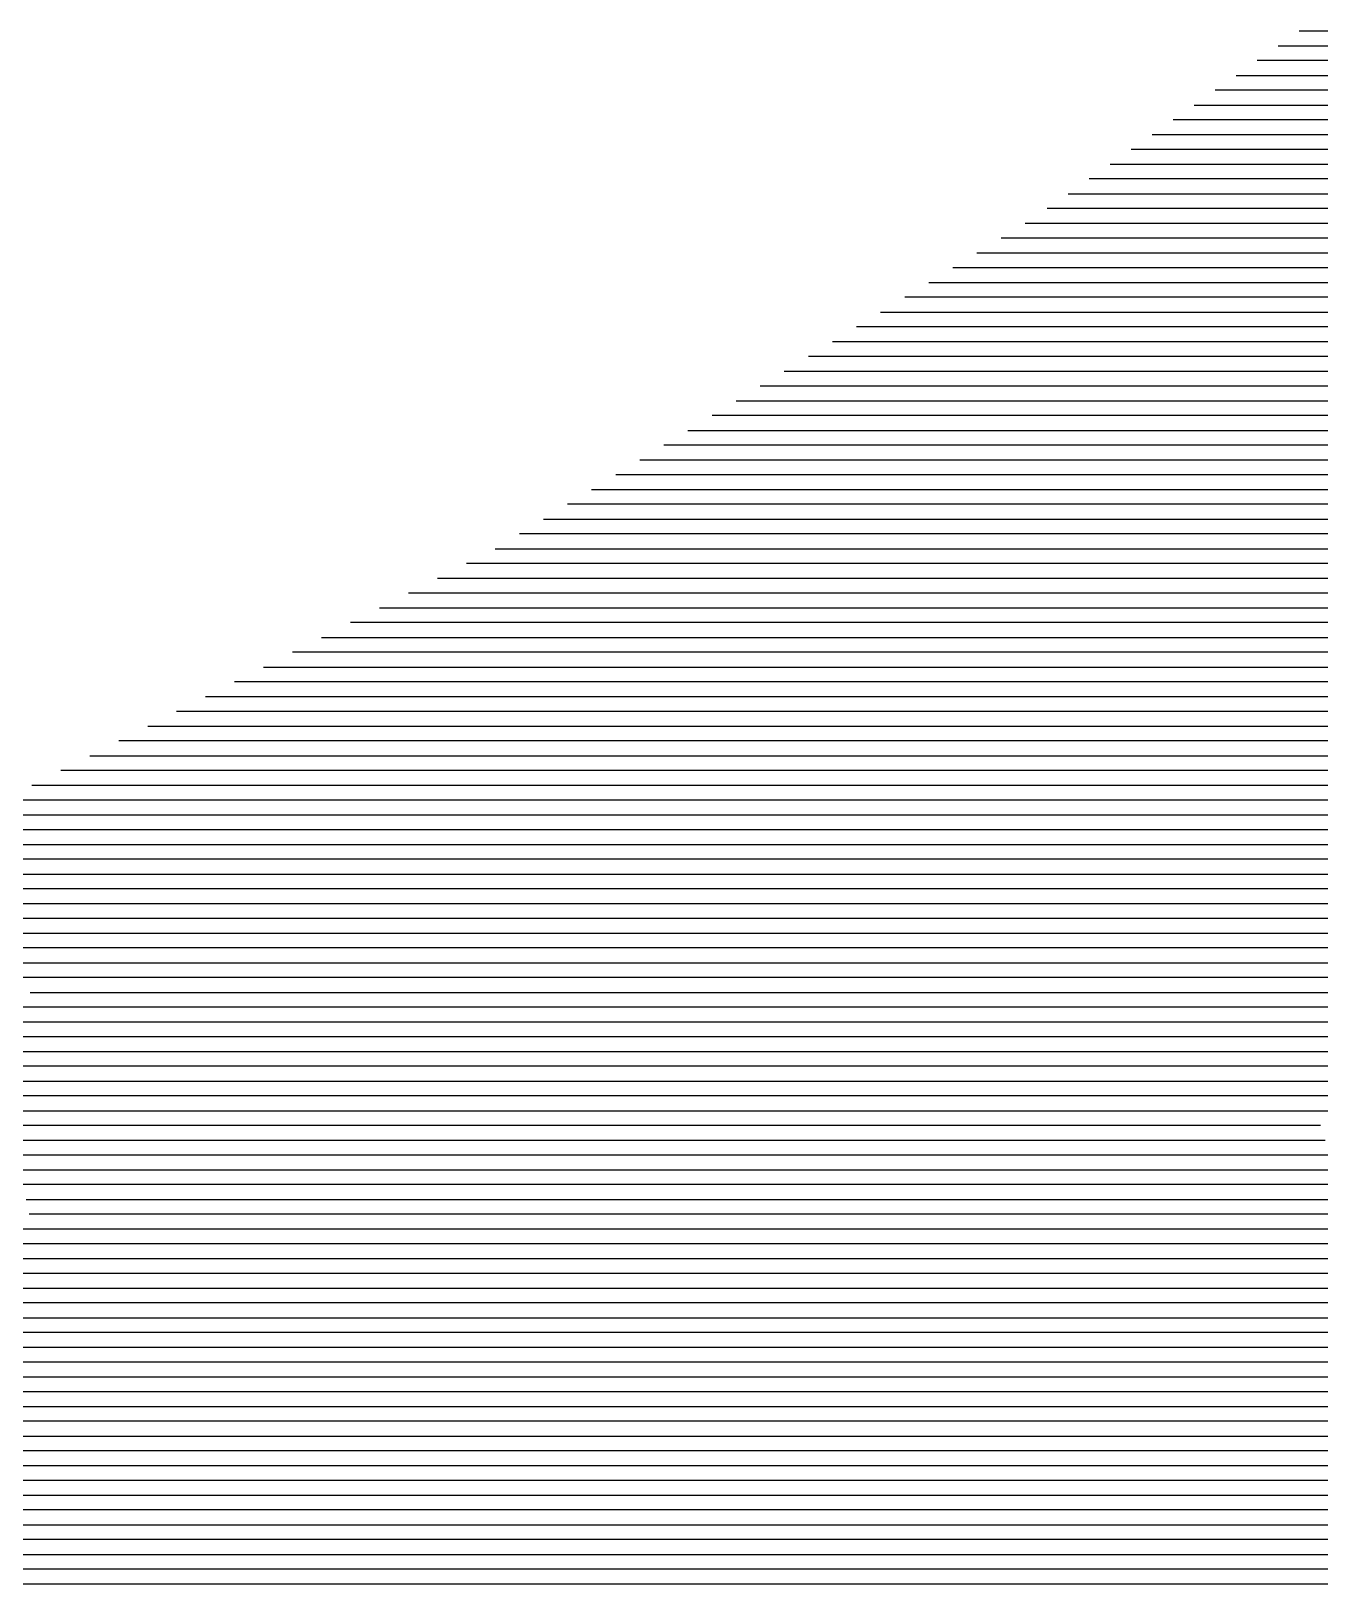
# Model space of a CAD drawing. Header units: metres. Extents: x -6.9 to 6.9, y -7 to 7.
# Drawn here: x 2.019 to 2.89, y -5.082 to -4.032 of the extents above; entities that cross this region are included whole.
import ezdxf

# ---------------------------------------------------------------- set-up
doc = ezdxf.new("R2010")
doc.units = ezdxf.units.M

msp = doc.modelspace()

# ---------------------------------------------------------------- linework, layer by layer
for p, q in [((2.861929, -4.042173, 0.580637), (2.903262, -4.042173, 0.588482)), ((2.898463, -4.032173, 0.587063), (2.876124, -4.032173, 0.582824)), ((2.908061, -4.052173, 0.589901), (2.847734, -4.052173, 0.578451)), ((2.833539, -4.062173, 0.576264), (2.912861, -4.062173, 0.591319)), ((2.91766, -4.072173, 0.592738), (2.819344, -4.072173, 0.574078)), ((2.805149, -4.082173, 0.571892), (2.922459, -4.082173, 0.594157)), ((2.927259, -4.092173, 0.595575), (2.790954, -4.092173, 0.569705)), ((2.776759, -4.102173, 0.567519), (2.932058, -4.102173, 0.596994)), ((2.936857, -4.112173, 0.598413), (2.762564, -4.112173, 0.565333)), ((2.748369, -4.122173, 0.563146), (2.941657, -4.122173, 0.599832)), ((2.946456, -4.132173, 0.60125), (2.734174, -4.132173, 0.56096)), ((2.719979, -4.142173, 0.558774), (2.951255, -4.142173, 0.602669)), ((2.956054, -4.152173, 0.604088), (2.705784, -4.152173, 0.556587)), ((2.69085, -4.162173, 0.554268), (2.697732, -4.162173, 0.555563)), ((2.697732, -4.162173, 0.555563), (2.698868, -4.162173, 0.555783)), ((2.698868, -4.162173, 0.555783), (2.960854, -4.162173, 0.605506)), ((2.700891, -4.172173, 0.55666), (2.674567, -4.172173, 0.551706)), ((2.705241, -4.172173, 0.5575), (2.700891, -4.172173, 0.55666)), ((2.965653, -4.172173, 0.606925), (2.705241, -4.172173, 0.5575)), ((2.658283, -4.182173, 0.549144), (2.704051, -4.182173, 0.557757)), ((2.704051, -4.182173, 0.557757), (2.711613, -4.182173, 0.559217)), ((2.711613, -4.182173, 0.559217), (2.970452, -4.182173, 0.608344)), ((2.70721, -4.192173, 0.558854), (2.641999, -4.192173, 0.546582)), ((2.717985, -4.192173, 0.560934), (2.70721, -4.192173, 0.558854)), ((2.975252, -4.192173, 0.609762), (2.717985, -4.192173, 0.560934)), ((2.625716, -4.202173, 0.54402), (2.71037, -4.202173, 0.55995)), ((2.71037, -4.202173, 0.55995), (2.724357, -4.202173, 0.562651)), ((2.724357, -4.202173, 0.562651), (2.980051, -4.202173, 0.611181)), ((2.713529, -4.212173, 0.561047), (2.609432, -4.212173, 0.541458)), ((2.730729, -4.212173, 0.564368), (2.713529, -4.212173, 0.561047)), ((2.98485, -4.212173, 0.6126), (2.730729, -4.212173, 0.564368)), ((2.593148, -4.222173, 0.538896), (2.716689, -4.222173, 0.562144)), ((2.716689, -4.222173, 0.562144), (2.737101, -4.222173, 0.566086)), ((2.737101, -4.222173, 0.566086), (2.989649, -4.222173, 0.614018)), ((2.719848, -4.232173, 0.563241), (2.576865, -4.232173, 0.536334)), ((2.743473, -4.232173, 0.567803), (2.719848, -4.232173, 0.563241)), ((2.994449, -4.232173, 0.615437), (2.743473, -4.232173, 0.567803)), ((2.726168, -4.252173, 0.565435), (2.544297, -4.252173, 0.53121)), ((2.560581, -4.242173, 0.533772), (2.723008, -4.242173, 0.564338)), ((2.723008, -4.242173, 0.564338), (2.749845, -4.242173, 0.56952)), ((2.756217, -4.252173, 0.571237), (2.726168, -4.252173, 0.565435)), ((2.749845, -4.242173, 0.56952), (2.999248, -4.242173, 0.616856)), ((3.004047, -4.252173, 0.618274), (2.756217, -4.252173, 0.571237)), ((2.528013, -4.262173, 0.528648), (2.729327, -4.262173, 0.566532)), ((2.729327, -4.262173, 0.566532), (2.762589, -4.262173, 0.572954)), ((2.762589, -4.262173, 0.572954), (3.008847, -4.262173, 0.619693)), ((2.732487, -4.272173, 0.567628), (2.51173, -4.272173, 0.526086)), ((2.768961, -4.272173, 0.574672), (2.732487, -4.272173, 0.567628)), ((3.013646, -4.272173, 0.621112), (2.768961, -4.272173, 0.574672)), ((2.495446, -4.282173, 0.523524), (2.735646, -4.282173, 0.568725)), ((2.735646, -4.282173, 0.568725), (2.775333, -4.282173, 0.576389)), ((2.775333, -4.282173, 0.576389), (3.018445, -4.282173, 0.62253)), ((2.738806, -4.292173, 0.569822), (2.479162, -4.292173, 0.520962)), ((2.781705, -4.292173, 0.578106), (2.738806, -4.292173, 0.569822)), ((3.023245, -4.292173, 0.623949), (2.781705, -4.292173, 0.578106)), ((2.462879, -4.302173, 0.518399), (2.741965, -4.302173, 0.570919)), ((2.741965, -4.302173, 0.570919), (2.788077, -4.302173, 0.579823)), ((2.788077, -4.302173, 0.579823), (3.028044, -4.302173, 0.625368)), ((2.745125, -4.312173, 0.572016), (2.446595, -4.312173, 0.515837)), ((2.794449, -4.312173, 0.58154), (2.745125, -4.312173, 0.572016)), ((3.032843, -4.312173, 0.626786), (2.794449, -4.312173, 0.58154)), ((2.430311, -4.322173, 0.513275), (2.748285, -4.322173, 0.573113)), ((2.748285, -4.322173, 0.573113), (2.800821, -4.322173, 0.583258)), ((2.800821, -4.322173, 0.583258), (3.037642, -4.322173, 0.628205)), ((2.751444, -4.332173, 0.57421), (2.414028, -4.332173, 0.510713)), ((2.807193, -4.332173, 0.584975), (2.751444, -4.332173, 0.57421)), ((3.042442, -4.332173, 0.629624), (2.807193, -4.332173, 0.584975)), ((2.397744, -4.342173, 0.508151), (2.754604, -4.342173, 0.575306)), ((2.754604, -4.342173, 0.575306), (2.813566, -4.342173, 0.586692)), ((2.813566, -4.342173, 0.586692), (3.047241, -4.342173, 0.631043)), ((2.757763, -4.352173, 0.576403), (2.38146, -4.352173, 0.505589)), ((2.819938, -4.352173, 0.588409), (2.757763, -4.352173, 0.576403)), ((3.05204, -4.352173, 0.632461), (2.819938, -4.352173, 0.588409)), ((2.365177, -4.362173, 0.503027), (2.760923, -4.362173, 0.5775)), ((2.760923, -4.362173, 0.5775), (2.82631, -4.362173, 0.590126)), ((2.82631, -4.362173, 0.590126), (3.05684, -4.362173, 0.63388)), ((2.764082, -4.372173, 0.578597), (2.348893, -4.372173, 0.500465)), ((2.832682, -4.372173, 0.591843), (2.764082, -4.372173, 0.578597)), ((3.061639, -4.372173, 0.635299), (2.832682, -4.372173, 0.591843)), ((2.332609, -4.382173, 0.497903), (2.767242, -4.382173, 0.579694)), ((2.767242, -4.382173, 0.579694), (2.839054, -4.382173, 0.593561)), ((2.839054, -4.382173, 0.593561), (3.066438, -4.382173, 0.636717)), ((2.335073, -4.392173, 0.49886), (2.313055, -4.392173, 0.494757)), ((2.338052, -4.392173, 0.49943), (2.335073, -4.392173, 0.49886)), ((2.770402, -4.392173, 0.580791), (2.338052, -4.392173, 0.49943)), ((2.845426, -4.392173, 0.595278), (2.770402, -4.392173, 0.580791)), ((3.071237, -4.392173, 0.638136), (2.845426, -4.392173, 0.595278)), ((2.293465, -4.402173, 0.491604), (2.337744, -4.402173, 0.499855)), ((2.337744, -4.402173, 0.499855), (2.343734, -4.402173, 0.501001)), ((2.343734, -4.402173, 0.501001), (2.773561, -4.402173, 0.581888)), ((2.773561, -4.402173, 0.581888), (2.851798, -4.402173, 0.596995)), ((2.851798, -4.402173, 0.596995), (3.076037, -4.402173, 0.639555)), ((2.340415, -4.412173, 0.50085), (2.273875, -4.412173, 0.488451)), ((2.349417, -4.412173, 0.502573), (2.340415, -4.412173, 0.50085)), ((2.776721, -4.412173, 0.582984), (2.349417, -4.412173, 0.502573)), ((2.85817, -4.412173, 0.598712), (2.776721, -4.412173, 0.582984)), ((3.080836, -4.412173, 0.640973), (2.85817, -4.412173, 0.598712)), ((2.254285, -4.422173, 0.485298), (2.343085, -4.422173, 0.501845)), ((2.343085, -4.422173, 0.501845), (2.355099, -4.422173, 0.504144)), ((2.355099, -4.422173, 0.504144), (2.77988, -4.422173, 0.584081)), ((2.77988, -4.422173, 0.584081), (2.864542, -4.422173, 0.600429)), ((2.864542, -4.422173, 0.600429), (3.085635, -4.422173, 0.642392)), ((2.345756, -4.432173, 0.502841), (2.234694, -4.432173, 0.482145)), ((2.360781, -4.432173, 0.505716), (2.345756, -4.432173, 0.502841)), ((2.78304, -4.432173, 0.585178), (2.360781, -4.432173, 0.505716)), ((2.870914, -4.432173, 0.602147), (2.78304, -4.432173, 0.585178)), ((3.090435, -4.432173, 0.643811), (2.870914, -4.432173, 0.602147)), ((2.215104, -4.442173, 0.478993), (2.348426, -4.442173, 0.503836)), ((2.348426, -4.442173, 0.503836), (2.366463, -4.442173, 0.507288)), ((2.366463, -4.442173, 0.507288), (2.786199, -4.442173, 0.586275)), ((2.786199, -4.442173, 0.586275), (2.877286, -4.442173, 0.603864)), ((2.877286, -4.442173, 0.603864), (3.095234, -4.442173, 0.645229)), ((2.175924, -4.462173, 0.472687), (2.353768, -4.462173, 0.505827)), ((2.351097, -4.452173, 0.504831), (2.195514, -4.452173, 0.47584)), ((2.372146, -4.452173, 0.508859), (2.351097, -4.452173, 0.504831)), ((2.353768, -4.462173, 0.505827), (2.377828, -4.462173, 0.510431)), ((2.789359, -4.452173, 0.587372), (2.372146, -4.452173, 0.508859)), ((2.377828, -4.462173, 0.510431), (2.792519, -4.462173, 0.588469)), ((2.883658, -4.452173, 0.605581), (2.789359, -4.452173, 0.587372)), ((2.792519, -4.462173, 0.588469), (2.89003, -4.462173, 0.607298)), ((3.100033, -4.452173, 0.646648), (2.883658, -4.452173, 0.605581)), ((2.89003, -4.462173, 0.607298), (3.104833, -4.462173, 0.648067)), ((2.356438, -4.472173, 0.506822), (2.156334, -4.472173, 0.469534)), ((2.38351, -4.472173, 0.512002), (2.356438, -4.472173, 0.506822)), ((2.795678, -4.472173, 0.589566), (2.38351, -4.472173, 0.512002)), ((2.896402, -4.472173, 0.609015), (2.795678, -4.472173, 0.589566)), ((2.136744, -4.482173, 0.466381), (2.359109, -4.482173, 0.507817)), ((2.359109, -4.482173, 0.507817), (2.389192, -4.482173, 0.513574)), ((2.389192, -4.482173, 0.513574), (2.798838, -4.482173, 0.590663)), ((2.798838, -4.482173, 0.590663), (2.902774, -4.482173, 0.610733)), ((2.361779, -4.492173, 0.508812), (2.117154, -4.492173, 0.463228)), ((2.394875, -4.492173, 0.515146), (2.361779, -4.492173, 0.508812)), ((2.801997, -4.492173, 0.591759), (2.394875, -4.492173, 0.515146)), ((2.909146, -4.492173, 0.61245), (2.801997, -4.492173, 0.591759)), ((2.097563, -4.502173, 0.460076), (2.36445, -4.502173, 0.509808)), ((2.36445, -4.502173, 0.509808), (2.400557, -4.502173, 0.516717)), ((2.400557, -4.502173, 0.516717), (2.805157, -4.502173, 0.592856)), ((2.805157, -4.502173, 0.592856), (2.915518, -4.502173, 0.614167)), ((2.367121, -4.512173, 0.510803), (2.077973, -4.512173, 0.456923)), ((2.406239, -4.512173, 0.518289), (2.367121, -4.512173, 0.510803)), ((2.808316, -4.512173, 0.593953), (2.406239, -4.512173, 0.518289)), ((2.921891, -4.512173, 0.615884), (2.808316, -4.512173, 0.593953)), ((2.058383, -4.522173, 0.45377), (2.369791, -4.522173, 0.511798)), ((2.369791, -4.522173, 0.511798), (2.411922, -4.522173, 0.51986)), ((2.411922, -4.522173, 0.51986), (2.811476, -4.522173, 0.59505)), ((2.811476, -4.522173, 0.59505), (2.928263, -4.522173, 0.617601)), ((2.372462, -4.532173, 0.512794), (2.038793, -4.532173, 0.450617)), ((2.417604, -4.532173, 0.521432), (2.372462, -4.532173, 0.512794)), ((2.814636, -4.532173, 0.596147), (2.417604, -4.532173, 0.521432)), ((2.934635, -4.532173, 0.619318), (2.814636, -4.532173, 0.596147)), ((2.019203, -4.542173, 0.447464), (2.375133, -4.542173, 0.513789)), ((2.375133, -4.542173, 0.513789), (2.423286, -4.542173, 0.523004)), ((2.423286, -4.542173, 0.523004), (2.817795, -4.542173, 0.597244)), ((2.817795, -4.542173, 0.597244), (2.941007, -4.542173, 0.621036)), ((2.377803, -4.552173, 0.514784), (1.999613, -4.552173, 0.444311)), ((2.428968, -4.552173, 0.524575), (2.377803, -4.552173, 0.514784)), ((2.820955, -4.552173, 0.598341), (2.428968, -4.552173, 0.524575)), ((2.947379, -4.552173, 0.622753), (2.820955, -4.552173, 0.598341)), ((1.980023, -4.562173, 0.441159), (2.380474, -4.562173, 0.515779)), ((2.380474, -4.562173, 0.515779), (2.434651, -4.562173, 0.526147)), ((2.434651, -4.562173, 0.526147), (2.824114, -4.562173, 0.599437)), ((2.824114, -4.562173, 0.599437), (2.953751, -4.562173, 0.62447)), ((2.383144, -4.572173, 0.516775), (1.96277, -4.572173, 0.438441)), ((2.440333, -4.572173, 0.527718), (2.383144, -4.572173, 0.516775)), ((2.827274, -4.572173, 0.600534), (2.440333, -4.572173, 0.527718)), ((2.960123, -4.572173, 0.626187), (2.827274, -4.572173, 0.600534)), ((1.96781, -4.582173, 0.439878), (2.385815, -4.582173, 0.51777)), ((2.385815, -4.582173, 0.51777), (2.446015, -4.582173, 0.52929)), ((2.446015, -4.582173, 0.52929), (2.830433, -4.582173, 0.601631)), ((2.830433, -4.582173, 0.601631), (2.966495, -4.582173, 0.627904)), ((2.388486, -4.592173, 0.518765), (1.97285, -4.592173, 0.441315)), ((2.451697, -4.592173, 0.530861), (2.388486, -4.592173, 0.518765)), ((2.833593, -4.592173, 0.602728), (2.451697, -4.592173, 0.530861)), ((2.972867, -4.592173, 0.629622), (2.833593, -4.592173, 0.602728)), ((1.97789, -4.602173, 0.442752), (2.391156, -4.602173, 0.51976)), ((2.391156, -4.602173, 0.51976), (2.45738, -4.602173, 0.532433)), ((2.45738, -4.602173, 0.532433), (2.836752, -4.602173, 0.603825)), ((2.836752, -4.602173, 0.603825), (2.979239, -4.602173, 0.631339)), ((2.393827, -4.612173, 0.520756), (1.98293, -4.612173, 0.444188)), ((2.463062, -4.612173, 0.534005), (2.393827, -4.612173, 0.520756)), ((2.839912, -4.612173, 0.604922), (2.463062, -4.612173, 0.534005)), ((2.985611, -4.612173, 0.633056), (2.839912, -4.612173, 0.604922)), ((1.98797, -4.622173, 0.445625), (2.396497, -4.622173, 0.521751)), ((2.396497, -4.622173, 0.521751), (2.468744, -4.622173, 0.535576)), ((2.468744, -4.622173, 0.535576), (2.843072, -4.622173, 0.606019)), ((2.843072, -4.622173, 0.606019), (2.991983, -4.622173, 0.634773)), ((2.399168, -4.632173, 0.522746), (1.99301, -4.632173, 0.447062)), ((2.474426, -4.632173, 0.537148), (2.399168, -4.632173, 0.522746)), ((2.846231, -4.632173, 0.607115), (2.474426, -4.632173, 0.537148)), ((2.998355, -4.632173, 0.63649), (2.846231, -4.632173, 0.607115)), ((1.99805, -4.642173, 0.448499), (2.401839, -4.642173, 0.523742)), ((2.401839, -4.642173, 0.523742), (2.480109, -4.642173, 0.538719)), ((2.480109, -4.642173, 0.538719), (2.849391, -4.642173, 0.608212)), ((2.849391, -4.642173, 0.608212), (3.004727, -4.642173, 0.638208)), ((2.404509, -4.652173, 0.524737), (2.00309, -4.652173, 0.449936)), ((2.485791, -4.652173, 0.540291), (2.404509, -4.652173, 0.524737)), ((2.85255, -4.652173, 0.609309), (2.485791, -4.652173, 0.540291)), ((3.011099, -4.652173, 0.639925), (2.85255, -4.652173, 0.609309)), ((2.00813, -4.662173, 0.451372), (2.40718, -4.662173, 0.525732)), ((2.409851, -4.672173, 0.526727), (2.01317, -4.672173, 0.452809)), ((2.40718, -4.662173, 0.525732), (2.491473, -4.662173, 0.541863)), ((2.497155, -4.672173, 0.543434), (2.409851, -4.672173, 0.526727)), ((2.491473, -4.662173, 0.541863), (2.85571, -4.662173, 0.610406)), ((2.858869, -4.672173, 0.611503), (2.497155, -4.672173, 0.543434)), ((2.85571, -4.662173, 0.610406), (3.017471, -4.662173, 0.641642)), ((3.023843, -4.672173, 0.643359), (2.858869, -4.672173, 0.611503)), ((2.01821, -4.682173, 0.454246), (2.412521, -4.682173, 0.527723)), ((2.412521, -4.682173, 0.527723), (2.502838, -4.682173, 0.545006)), ((2.502838, -4.682173, 0.545006), (2.862029, -4.682173, 0.6126)), ((2.862029, -4.682173, 0.6126), (3.030215, -4.682173, 0.645076)), ((2.02325, -4.692173, 0.455683), (1.987842, -4.692173, 0.448973)), ((2.415192, -4.692173, 0.528718), (2.02325, -4.692173, 0.455683)), ((2.50852, -4.692173, 0.546577), (2.415192, -4.692173, 0.528718)), ((2.865189, -4.692173, 0.613697), (2.50852, -4.692173, 0.546577)), ((3.036588, -4.692173, 0.646793), (2.865189, -4.692173, 0.613697)), ((1.989955, -4.702173, 0.449855), (2.02829, -4.702173, 0.45712)), ((2.02829, -4.702173, 0.45712), (2.417862, -4.702173, 0.529713)), ((2.417862, -4.702173, 0.529713), (2.514202, -4.702173, 0.548149)), ((2.514202, -4.702173, 0.548149), (2.868348, -4.702173, 0.614793)), ((2.868348, -4.702173, 0.614793), (3.04296, -4.702173, 0.648511)), ((2.03333, -4.712173, 0.458556), (1.992067, -4.712173, 0.450737)), ((2.420533, -4.712173, 0.530708), (2.03333, -4.712173, 0.458556)), ((2.519884, -4.712173, 0.549721), (2.420533, -4.712173, 0.530708)), ((2.871508, -4.712173, 0.61589), (2.519884, -4.712173, 0.549721)), ((3.049332, -4.712173, 0.650228), (2.871508, -4.712173, 0.61589)), ((1.99418, -4.722173, 0.451619), (2.03837, -4.722173, 0.459993)), ((2.03837, -4.722173, 0.459993), (2.423204, -4.722173, 0.531704)), ((2.423204, -4.722173, 0.531704), (2.525567, -4.722173, 0.551292)), ((2.525567, -4.722173, 0.551292), (2.874667, -4.722173, 0.616987)), ((2.874667, -4.722173, 0.616987), (3.055704, -4.722173, 0.651945)), ((2.04341, -4.732173, 0.46143), (1.996292, -4.732173, 0.452502)), ((2.425874, -4.732173, 0.532699), (2.04341, -4.732173, 0.46143)), ((2.531249, -4.732173, 0.552864), (2.425874, -4.732173, 0.532699)), ((2.877827, -4.732173, 0.618084), (2.531249, -4.732173, 0.552864)), ((3.062076, -4.732173, 0.653662), (2.877827, -4.732173, 0.618084)), ((1.998405, -4.742173, 0.453384), (2.04845, -4.742173, 0.462867)), ((2.04845, -4.742173, 0.462867), (2.428545, -4.742173, 0.533694)), ((2.428545, -4.742173, 0.533694), (2.536931, -4.742173, 0.554435)), ((2.536931, -4.742173, 0.554435), (2.880986, -4.742173, 0.619181)), ((2.880986, -4.742173, 0.619181), (3.068448, -4.742173, 0.655379)), ((2.05349, -4.752173, 0.464304), (2.000517, -4.752173, 0.454266)), ((2.431215, -4.752173, 0.53469), (2.05349, -4.752173, 0.464304)), ((2.542613, -4.752173, 0.556007), (2.431215, -4.752173, 0.53469)), ((2.884146, -4.752173, 0.620278), (2.542613, -4.752173, 0.556007)), ((3.07482, -4.752173, 0.657097), (2.884146, -4.752173, 0.620278)), ((2.00263, -4.762173, 0.455148), (2.05853, -4.762173, 0.46574)), ((2.05853, -4.762173, 0.46574), (2.433886, -4.762173, 0.535685)), ((2.433886, -4.762173, 0.535685), (2.548296, -4.762173, 0.557578)), ((2.548296, -4.762173, 0.557578), (2.887306, -4.762173, 0.621375)), ((2.887306, -4.762173, 0.621375), (3.081192, -4.762173, 0.658814)), ((2.06357, -4.772173, 0.467177), (2.004742, -4.772173, 0.45603)), ((2.436557, -4.772173, 0.53668), (2.06357, -4.772173, 0.467177)), ((2.553978, -4.772173, 0.55915), (2.436557, -4.772173, 0.53668)), ((2.890465, -4.772173, 0.622471), (2.553978, -4.772173, 0.55915)), ((2.006855, -4.782173, 0.456912), (2.06861, -4.782173, 0.468614)), ((2.06861, -4.782173, 0.468614), (2.439227, -4.782173, 0.537675)), ((2.439227, -4.782173, 0.537675), (2.55966, -4.782173, 0.560722)), ((2.55966, -4.782173, 0.560722), (2.893625, -4.782173, 0.623568)), ((2.07365, -4.792173, 0.470051), (2.008967, -4.792173, 0.457794)), ((2.441898, -4.792173, 0.538671), (2.07365, -4.792173, 0.470051)), ((2.565343, -4.792173, 0.562293), (2.441898, -4.792173, 0.538671)), ((2.896784, -4.792173, 0.624665), (2.565343, -4.792173, 0.562293)), ((2.01108, -4.802173, 0.458676), (2.07869, -4.802173, 0.471488)), ((2.07869, -4.802173, 0.471488), (2.444569, -4.802173, 0.539666)), ((2.444569, -4.802173, 0.539666), (2.571025, -4.802173, 0.563865)), ((2.571025, -4.802173, 0.563865), (2.899944, -4.802173, 0.625762)), ((2.08373, -4.812173, 0.472924), (2.013192, -4.812173, 0.459558)), ((2.447239, -4.812173, 0.540661), (2.08373, -4.812173, 0.472924)), ((2.576707, -4.812173, 0.565436), (2.447239, -4.812173, 0.540661)), ((2.903103, -4.812173, 0.626859), (2.576707, -4.812173, 0.565436)), ((2.015305, -4.822173, 0.46044), (2.08877, -4.822173, 0.474361)), ((2.08877, -4.822173, 0.474361), (2.44991, -4.822173, 0.541656)), ((2.44991, -4.822173, 0.541656), (2.582389, -4.822173, 0.567008)), ((2.582389, -4.822173, 0.567008), (2.906263, -4.822173, 0.627956)), ((2.09381, -4.832173, 0.475798), (2.017417, -4.832173, 0.461322)), ((2.45258, -4.832173, 0.542652), (2.09381, -4.832173, 0.475798)), ((2.588072, -4.832173, 0.56858), (2.45258, -4.832173, 0.542652)), ((2.909423, -4.832173, 0.629053), (2.588072, -4.832173, 0.56858)), ((1.647996, -4.842173, 0.39368), (2.01953, -4.842173, 0.462204)), ((2.01953, -4.842173, 0.462204), (2.09885, -4.842173, 0.477235)), ((2.09885, -4.842173, 0.477235), (2.455251, -4.842173, 0.543647)), ((2.455251, -4.842173, 0.543647), (2.593754, -4.842173, 0.570151)), ((2.593754, -4.842173, 0.570151), (2.912582, -4.842173, 0.630149)), ((2.021642, -4.852173, 0.463086), (1.652278, -4.852173, 0.394962)), ((2.10389, -4.852173, 0.478671), (2.021642, -4.852173, 0.463086)), ((2.457922, -4.852173, 0.544642), (2.10389, -4.852173, 0.478671)), ((2.599436, -4.852173, 0.571723), (2.457922, -4.852173, 0.544642)), ((2.915742, -4.852173, 0.631246), (2.599436, -4.852173, 0.571723)), ((1.656561, -4.862173, 0.396244), (2.023755, -4.862173, 0.463968)), ((2.023755, -4.862173, 0.463968), (2.10893, -4.862173, 0.480108)), ((2.10893, -4.862173, 0.480108), (2.460592, -4.862173, 0.545638)), ((2.460592, -4.862173, 0.545638), (2.605118, -4.862173, 0.573294)), ((2.605118, -4.862173, 0.573294), (2.918901, -4.862173, 0.632343)), ((2.025867, -4.872173, 0.46485), (1.660843, -4.872173, 0.397526)), ((1.665125, -4.882173, 0.398808), (2.02798, -4.882173, 0.465732)), ((2.11397, -4.872173, 0.481545), (2.025867, -4.872173, 0.46485)), ((2.02798, -4.882173, 0.465732), (2.11901, -4.882173, 0.482982)), ((2.463263, -4.872173, 0.546633), (2.11397, -4.872173, 0.481545)), ((2.11901, -4.882173, 0.482982), (2.465933, -4.882173, 0.547628)), ((2.610801, -4.872173, 0.574866), (2.463263, -4.872173, 0.546633)), ((2.465933, -4.882173, 0.547628), (2.616483, -4.882173, 0.576438)), ((2.922061, -4.872173, 0.63344), (2.610801, -4.872173, 0.574866)), ((2.616483, -4.882173, 0.576438), (2.92522, -4.882173, 0.634537)), ((2.030092, -4.892173, 0.466614), (1.669407, -4.892173, 0.400091)), ((2.124051, -4.892173, 0.484419), (2.030092, -4.892173, 0.466614)), ((2.468604, -4.892173, 0.548623), (2.124051, -4.892173, 0.484419)), ((2.622165, -4.892173, 0.578009), (2.468604, -4.892173, 0.548623)), ((2.92838, -4.892173, 0.635634), (2.622165, -4.892173, 0.578009)), ((1.673689, -4.902173, 0.401373), (2.032205, -4.902173, 0.467496)), ((2.032205, -4.902173, 0.467496), (2.129091, -4.902173, 0.485855)), ((2.129091, -4.902173, 0.485855), (2.471275, -4.902173, 0.549619)), ((2.471275, -4.902173, 0.549619), (2.627847, -4.902173, 0.579581)), ((2.627847, -4.902173, 0.579581), (2.931539, -4.902173, 0.636731)), ((2.034317, -4.912173, 0.468379), (1.677972, -4.912173, 0.402655)), ((2.134131, -4.912173, 0.487292), (2.034317, -4.912173, 0.468379)), ((2.473945, -4.912173, 0.550614), (2.134131, -4.912173, 0.487292)), ((2.63353, -4.912173, 0.581152), (2.473945, -4.912173, 0.550614)), ((2.934699, -4.912173, 0.637827), (2.63353, -4.912173, 0.581152)), ((1.682254, -4.922173, 0.403937), (2.03643, -4.922173, 0.469261)), ((2.03643, -4.922173, 0.469261), (2.139171, -4.922173, 0.488729)), ((2.139171, -4.922173, 0.488729), (2.476616, -4.922173, 0.551609)), ((2.476616, -4.922173, 0.551609), (2.639212, -4.922173, 0.582724)), ((2.639212, -4.922173, 0.582724), (2.937859, -4.922173, 0.638924)), ((2.038542, -4.932173, 0.470143), (1.686536, -4.932173, 0.40522)), ((2.144211, -4.932173, 0.490166), (2.038542, -4.932173, 0.470143)), ((2.479287, -4.932173, 0.552605), (2.144211, -4.932173, 0.490166)), ((2.644894, -4.932173, 0.584295), (2.479287, -4.932173, 0.552605)), ((2.941018, -4.932173, 0.640021), (2.644894, -4.932173, 0.584295)), ((1.690818, -4.942173, 0.406502), (2.040655, -4.942173, 0.471025)), ((2.040655, -4.942173, 0.471025), (2.149251, -4.942173, 0.491603)), ((2.149251, -4.942173, 0.491603), (2.481957, -4.942173, 0.5536)), ((2.481957, -4.942173, 0.5536), (2.650576, -4.942173, 0.585867)), ((2.650576, -4.942173, 0.585867), (2.944178, -4.942173, 0.641118)), ((2.042767, -4.952173, 0.471907), (1.6951, -4.952173, 0.407784)), ((2.154291, -4.952173, 0.493039), (2.042767, -4.952173, 0.471907)), ((2.484628, -4.952173, 0.554595), (2.154291, -4.952173, 0.493039)), ((2.656259, -4.952173, 0.587439), (2.484628, -4.952173, 0.554595)), ((2.947337, -4.952173, 0.642215), (2.656259, -4.952173, 0.587439)), ((1.699383, -4.962173, 0.409066), (2.04488, -4.962173, 0.472789)), ((2.04488, -4.962173, 0.472789), (2.159331, -4.962173, 0.494476)), ((2.159331, -4.962173, 0.494476), (2.487298, -4.962173, 0.55559)), ((2.487298, -4.962173, 0.55559), (2.661941, -4.962173, 0.58901)), ((2.661941, -4.962173, 0.58901), (2.950497, -4.962173, 0.643312)), ((2.046992, -4.972173, 0.473671), (1.703665, -4.972173, 0.410349)), ((2.164371, -4.972173, 0.495913), (2.046992, -4.972173, 0.473671)), ((2.489969, -4.972173, 0.556586), (2.164371, -4.972173, 0.495913)), ((2.667623, -4.972173, 0.590582), (2.489969, -4.972173, 0.556586)), ((2.953656, -4.972173, 0.644409), (2.667623, -4.972173, 0.590582)), ((1.707947, -4.982173, 0.411631), (2.049105, -4.982173, 0.474553)), ((2.049105, -4.982173, 0.474553), (2.169411, -4.982173, 0.49735)), ((2.169411, -4.982173, 0.49735), (2.49264, -4.982173, 0.557581)), ((2.49264, -4.982173, 0.557581), (2.673305, -4.982173, 0.592153)), ((2.673305, -4.982173, 0.592153), (2.956816, -4.982173, 0.645505)), ((2.051217, -4.992173, 0.475435), (1.712229, -4.992173, 0.412913)), ((2.174451, -4.992173, 0.498787), (2.051217, -4.992173, 0.475435)), ((2.49531, -4.992173, 0.558576), (2.174451, -4.992173, 0.498787)), ((2.678988, -4.992173, 0.593725), (2.49531, -4.992173, 0.558576)), ((2.959976, -4.992173, 0.646602), (2.678988, -4.992173, 0.593725)), ((1.716511, -5.002173, 0.414195), (2.05333, -5.002173, 0.476317)), ((2.05333, -5.002173, 0.476317), (2.179491, -5.002173, 0.500223)), ((2.179491, -5.002173, 0.500223), (2.497981, -5.002173, 0.559571)), ((2.497981, -5.002173, 0.559571), (2.68467, -5.002173, 0.595297)), ((2.68467, -5.002173, 0.595297), (2.963135, -5.002173, 0.647699)), ((2.055442, -5.012173, 0.477199), (1.720794, -5.012173, 0.415477)), ((2.184531, -5.012173, 0.50166), (2.055442, -5.012173, 0.477199)), ((2.500651, -5.012173, 0.560567), (2.184531, -5.012173, 0.50166)), ((2.690352, -5.012173, 0.596868), (2.500651, -5.012173, 0.560567)), ((2.966295, -5.012173, 0.648796), (2.690352, -5.012173, 0.596868)), ((1.725076, -5.022173, 0.41676), (2.057554, -5.022173, 0.478081)), ((2.057554, -5.022173, 0.478081), (2.189571, -5.022173, 0.503097)), ((2.189571, -5.022173, 0.503097), (2.503322, -5.022173, 0.561562)), ((2.503322, -5.022173, 0.561562), (2.696035, -5.022173, 0.59844)), ((2.696035, -5.022173, 0.59844), (2.969454, -5.022173, 0.649893)), ((2.059667, -5.032173, 0.478963), (1.729358, -5.032173, 0.418042)), ((2.194611, -5.032173, 0.504534), (2.059667, -5.032173, 0.478963)), ((2.505993, -5.032173, 0.562557), (2.194611, -5.032173, 0.504534)), ((2.701717, -5.032173, 0.600011), (2.505993, -5.032173, 0.562557)), ((2.972614, -5.032173, 0.65099), (2.701717, -5.032173, 0.600011)), ((1.73364, -5.042173, 0.419324), (2.061779, -5.042173, 0.479845)), ((2.061779, -5.042173, 0.479845), (2.199651, -5.042173, 0.505971)), ((2.199651, -5.042173, 0.505971), (2.508663, -5.042173, 0.563553)), ((2.508663, -5.042173, 0.563553), (2.707399, -5.042173, 0.601583)), ((2.707399, -5.042173, 0.601583), (2.975773, -5.042173, 0.652087)), ((2.063892, -5.052173, 0.480727), (1.737922, -5.052173, 0.420606)), ((2.204691, -5.052173, 0.507407), (2.063892, -5.052173, 0.480727)), ((2.511334, -5.052173, 0.564548), (2.204691, -5.052173, 0.507407)), ((2.713081, -5.052173, 0.603155), (2.511334, -5.052173, 0.564548)), ((2.978933, -5.052173, 0.653183), (2.713081, -5.052173, 0.603155)), ((1.742204, -5.062173, 0.421889), (2.066004, -5.062173, 0.481609)), ((2.066004, -5.062173, 0.481609), (2.209731, -5.062173, 0.508844)), ((2.209731, -5.062173, 0.508844), (2.514005, -5.062173, 0.565543)), ((2.514005, -5.062173, 0.565543), (2.718764, -5.062173, 0.604726)), ((2.718764, -5.062173, 0.604726), (2.982093, -5.062173, 0.65428)), ((2.068117, -5.072173, 0.482491), (1.746487, -5.072173, 0.423171)), ((2.214771, -5.072173, 0.510281), (2.068117, -5.072173, 0.482491)), ((2.516675, -5.072173, 0.566538), (2.214771, -5.072173, 0.510281)), ((2.724446, -5.072173, 0.606298), (2.516675, -5.072173, 0.566538)), ((2.985252, -5.072173, 0.655377), (2.724446, -5.072173, 0.606298)), ((1.750769, -5.082173, 0.424453), (2.070229, -5.082173, 0.483373)), ((2.070229, -5.082173, 0.483373), (2.219811, -5.082173, 0.511718)), ((2.219811, -5.082173, 0.511718), (2.519346, -5.082173, 0.567534)), ((2.519346, -5.082173, 0.567534), (2.730128, -5.082173, 0.607869)), ((2.730128, -5.082173, 0.607869), (2.988412, -5.082173, 0.656474))]:
    msp.add_line(p, q)

doc.saveas('drawing.dxf')
